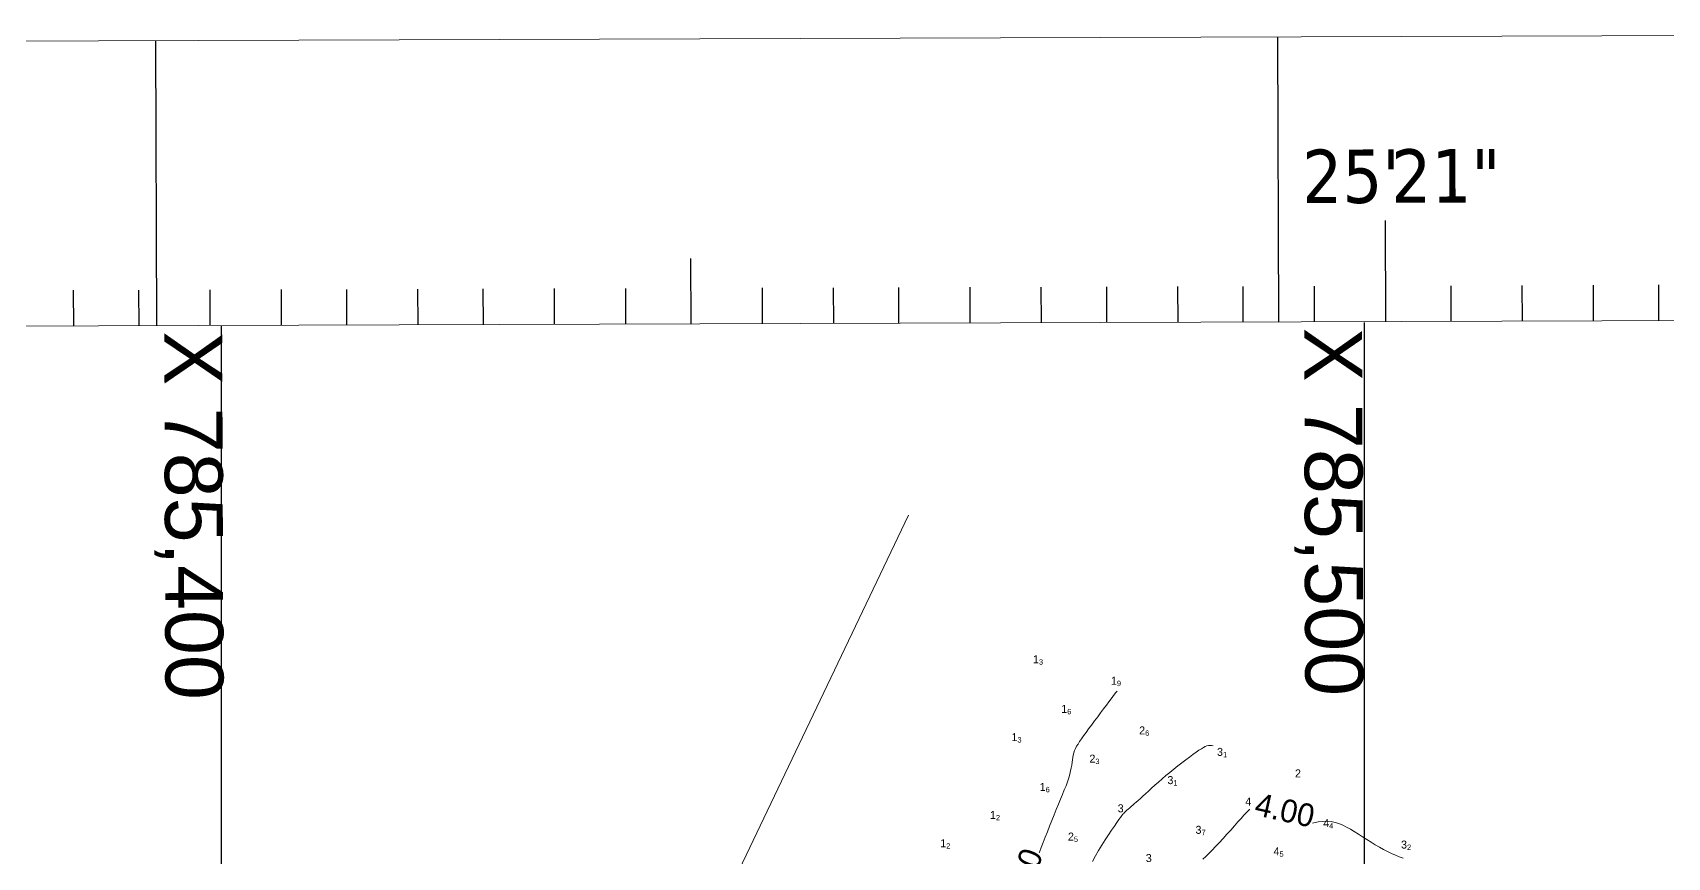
# Model space of a CAD drawing. Header units: millimetres. Extents: x 784883 to 785608, y 628235 to 628806.
# Drawn here: x 785383.5 to 785526.5, y 628734.1 to 628806.3 of the extents above; entities that cross this region are included whole.
import ezdxf
from ezdxf.enums import TextEntityAlignment as Align

# ---------------------------------------------------------------- set-up
doc = ezdxf.new("R2010")
doc.units = ezdxf.units.MM
for name, color, linetype in [('2_00', 92, 'Continuous'), ('3_00', 92, 'Continuous'), ('4_00', 5, 'Continuous'), ('Borders', 7, 'Continuous'), ('Lat_Lon_Grid', 7, 'Continuous'), ('linker_oever_lucht_foto_cottica_2017_dg2', 7, 'Continuous'), ('Projection_Grid', 7, 'Continuous')]:
    doc.layers.add(name, color=color, linetype=linetype)
doc.layers.add('Soundings', color=7, linetype='Continuous', true_color=0x000000)

msp = doc.modelspace()

# ---------------------------------------------------------------- linework, layer by layer
at = {"layer": '2_00', "color": 92, "linetype": 'Continuous', "lineweight": 0, "true_color": 0x00c000, "flags": 128}
msp.add_lwpolyline([(785471.54, 628734.52), (785471.56, 628734.58), (785471.72, 628734.98), (785471.88, 628735.42), (785472.06, 628735.88), (785472.25, 628736.36), (785472.44, 628736.85), (785472.64, 628737.34), (785472.84, 628737.83), (785473.03, 628738.31), (785473.22, 628738.77), (785473.4, 628739.21), (785473.57, 628739.62), (785473.73, 628740.02), (785473.88, 628740.39), (785474.01, 628740.74), (785474.12, 628741.08), (785474.21, 628741.39), (785474.28, 628741.68), (785474.33, 628741.95), (785474.38, 628742.2), (785474.41, 628742.44), (785474.44, 628742.66), (785474.47, 628742.87), (785474.51, 628743.07), (785474.56, 628743.27), (785474.63, 628743.46), (785474.71, 628743.65), (785474.81, 628743.84), (785474.93, 628744.04), (785475.07, 628744.26), (785475.23, 628744.49), (785475.42, 628744.76), (785475.63, 628745.04), (785475.86, 628745.36), (785476.11, 628745.7), (785476.38, 628746.06), (785476.65, 628746.42), (785476.91, 628746.78), (785477.17, 628747.13), (785477.41, 628747.45), (785477.63, 628747.74), (785477.82, 628748), (785477.98, 628748.21), (785478.12, 628748.4), (785478.24, 628748.55), (785478.35, 628748.67)], dxfattribs=at)
at = {"layer": '3_00', "color": 92, "linetype": 'Continuous', "lineweight": 0, "true_color": 0x00c000, "flags": 128}
msp.add_lwpolyline([(785476.19, 628733.77), (785476.45, 628734.24), (785476.73, 628734.72), (785477.01, 628735.19), (785477.31, 628735.65), (785477.59, 628736.09), (785477.86, 628736.49), (785478.11, 628736.85), (785478.33, 628737.16), (785478.51, 628737.42), (785478.65, 628737.62), (785478.77, 628737.77), (785478.86, 628737.89), (785478.93, 628737.97), (785478.98, 628738.03), (785479.02, 628738.08), (785479.05, 628738.11), (785479.09, 628738.14), (785479.12, 628738.17), (785479.15, 628738.2), (785479.19, 628738.24), (785479.23, 628738.28), (785479.29, 628738.32), (785479.35, 628738.37), (785479.42, 628738.44), (785479.51, 628738.51), (785479.61, 628738.6), (785479.73, 628738.7), (785479.87, 628738.82), (785480.02, 628738.95), (785480.2, 628739.1), (785480.39, 628739.28), (785480.6, 628739.47), (785480.84, 628739.69), (785481.1, 628739.92), (785481.37, 628740.17), (785481.66, 628740.43), (785481.97, 628740.71), (785482.29, 628740.99), (785482.62, 628741.27), (785482.96, 628741.56), (785483.31, 628741.84), (785483.66, 628742.12), (785484.01, 628742.4), (785484.35, 628742.65), (785484.68, 628742.9), (785484.98, 628743.12), (785485.26, 628743.32), (785485.51, 628743.49), (785485.72, 628743.63), (785485.9, 628743.74), (785486.06, 628743.82), (785486.2, 628743.88), (785486.34, 628743.91), (785486.47, 628743.92), (785486.61, 628743.9), (785486.74, 628743.87)], dxfattribs=at)
at = {"layer": '4_00', "color": 5, "linetype": 'Continuous', "lineweight": 0, "true_color": 0x1b0fee, "flags": 128}
for points in [[(785485.84, 628733.95), (785486.1, 628734.19), (785486.38, 628734.46), (785486.66, 628734.74), (785486.97, 628735.06), (785487.29, 628735.4), (785487.62, 628735.76), (785487.96, 628736.14), (785488.3, 628736.51), (785488.62, 628736.87), (785488.92, 628737.22), (785489.2, 628737.53), (785489.44, 628737.8), (785489.64, 628738.02), (785489.8, 628738.19), (785489.94, 628738.31), (785489.96, 628738.32)], [(785495.43, 628737.1), (785495.55, 628737.13), (785495.95, 628737.22), (785496.34, 628737.27), (785496.71, 628737.28), (785497.07, 628737.25), (785497.41, 628737.18), (785497.75, 628737.07), (785498.09, 628736.94), (785498.42, 628736.77), (785498.76, 628736.59), (785499.1, 628736.38), (785499.46, 628736.16), (785499.82, 628735.93), (785500.19, 628735.69), (785500.56, 628735.46), (785500.93, 628735.23), (785501.3, 628735.01), (785501.66, 628734.8), (785502.01, 628734.62), (785502.36, 628734.45), (785502.69, 628734.31), (785503.03, 628734.18), (785503.38, 628734.05)]]:
    msp.add_lwpolyline(points, dxfattribs=at)
at = {"layer": 'Borders', "color": 18, "linetype": 'Continuous', "lineweight": 20, "true_color": 0x000000}
for p, q in [((785606.16, 628806.29), (784883.26, 628803.89)), ((785581.31, 628781.28), (784908.27, 628779.05))]:
    msp.add_line(p, q, dxfattribs=at)
at = {"layer": 'Lat_Lon_Grid', "color": 18, "linetype": 'Continuous', "true_color": 0x000000}
for p, q in [((785394.35, 628780.66), (785394.27, 628805.59)), ((785492.51, 628780.99), (785492.42, 628805.91)), ((785501.85, 628781.02), (785501.82, 628789.85)), ((785441.09, 628780.82), (785441.07, 628786.53)), ((785387.08, 628780.64), (785387.07, 628783.75)), ((785392.8, 628780.66), (785392.79, 628783.77)), ((785399.03, 628780.68), (785399.02, 628783.79)), ((785405.26, 628780.7), (785405.25, 628783.81)), ((785410.97, 628780.72), (785410.96, 628783.83)), ((785417.2, 628780.74), (785417.19, 628783.85)), ((785422.92, 628780.76), (785422.91, 628783.87)), ((785429.15, 628780.78), (785429.14, 628783.89)), ((785435.38, 628780.8), (785435.37, 628783.91)), ((785447.33, 628780.84), (785447.32, 628783.95)), ((785453.56, 628780.86), (785453.55, 628783.97)), ((785459.27, 628780.88), (785459.26, 628783.99)), ((785465.5, 628780.9), (785465.49, 628784.01)), ((785471.73, 628780.92), (785471.72, 628784.03)), ((785477.45, 628780.94), (785477.44, 628784.05)), ((785483.68, 628780.96), (785483.67, 628784.07)), ((785489.39, 628780.98), (785489.38, 628784.09)), ((785495.62, 628781), (785495.61, 628784.11)), ((785507.57, 628781.04), (785507.56, 628784.15)), ((785513.8, 628781.06), (785513.79, 628784.17)), ((785520.03, 628781.08), (785520.02, 628784.19)), ((785525.74, 628781.1), (785525.73, 628784.21))]:
    msp.add_line(p, q, dxfattribs=at)
at = {"layer": 'linker_oever_lucht_foto_cottica_2017_dg2', "color": 18, "linetype": 'Continuous', "lineweight": 20, "true_color": 0x000000}
msp.add_line((785460.09, 628764.07), (785436.91, 628715.5), dxfattribs=at)
at = {"layer": 'Projection_Grid', "color": 18, "linetype": 'Continuous', "true_color": 0x000000}
for p, q in [((785400, 628261.43), (785400, 628780.6)), ((785500, 628261.77), (785500, 628780.93))]:
    msp.add_line(p, q, dxfattribs=at)

# ---------------------------------------------------------------- texts
at = {"layer": '2_00', "color": 92, "true_color": 0x00c000}
msp.add_text('2.00', height=2, rotation=68.721, dxfattribs=at).set_placement((785470.03, 628729.53))
at = {"layer": '4_00', "color": 5, "true_color": 0x1b0fee}
msp.add_text('4.00', height=2, rotation=347.379, dxfattribs=at).set_placement((785490.27, 628737.85))
at = {"layer": 'Lat_Lon_Grid', "color": 18, "true_color": 0x000000, "char_height": 4.6739, "width": 243.0437, "attachment_point": 1, "rotation": 0.19}
for s, insert in [("{\\fTahoma|b0|i0|c1|p0;25'}", (785494.53, 628796.05)), ('{\\fTahoma|b0|i0|c1|p0;21"}', (785502.32, 628796.08))]:
    msp.add_mtext(s, dxfattribs=dict(at, insert=insert))
at = {"layer": 'Projection_Grid', "color": 18, "true_color": 0x000000, "char_height": 5.0634, "width": 475.9606, "attachment_point": 1, "rotation": 270.19}
for s, insert in [('{\\fMicrosoft Sans Serif|b0|i0|c1|p0;X\\~785,400}', (785400.07, 628780.16)), ('{\\fMicrosoft Sans Serif|b0|i0|c1|p0;X\\~785,500}', (785499.78, 628780.49))]:
    msp.add_mtext(s, dxfattribs=dict(at, insert=insert))
at = {"layer": 'Soundings', "color": 1, "true_color": 0xff0000}
for p in [(785471.51, 628751.46, 1.29), (785478.33, 628749.58, 1.92), (785473.98, 628747.11, 1.61), (785469.63, 628744.64, 1.28), (785472.1, 628740.29, 1.64), (785467.75, 628737.83, 1.2), (785463.4, 628735.36, 1.2)]:
    msp.add_text('1', height=0.7, dxfattribs=at).set_placement(p, align=Align.MIDDLE_RIGHT)
for s, p in [('3', (785471.51, 628751.46, 1.29)), ('9', (785478.33, 628749.58, 1.92)), ('6', (785473.98, 628747.11, 1.61)), ('3', (785469.63, 628744.64, 1.28)), ('6', (785472.1, 628740.29, 1.64)), ('2', (785467.75, 628737.83, 1.2)), ('2', (785463.4, 628735.36, 1.2))]:
    msp.add_text(s, height=0.472, dxfattribs=at).set_placement(p, align=Align.TOP_LEFT)
at = {"layer": 'Soundings', "color": 92, "true_color": 0x00c000}
for s, p in [('2', (785480.8, 628745.23, 2.58)), ('3', (785487.61, 628743.35, 3.14)), ('2', (785476.45, 628742.76, 2.31)), ('3', (785483.27, 628740.88, 3.08)), ('2', (785494.43, 628741.47, 2)), ('4', (785490.08, 628739, 3.96)), ('3', (785478.92, 628738.41, 2.96)), ('2', (785474.57, 628735.94, 2.53)), ('3', (785485.73, 628736.53, 3.73)), ('3', (785503.71, 628735.24, 3.21)), ('3', (785481.38, 628734.06, 3.6))]:
    msp.add_text(s, height=0.7, dxfattribs=at).set_placement(p, align=Align.MIDDLE_RIGHT)
for s, p in [('6', (785480.8, 628745.23, 2.58)), ('1', (785487.61, 628743.35, 3.14)), ('3', (785476.45, 628742.76, 2.31)), ('1', (785483.27, 628740.88, 3.08)), ('7', (785485.73, 628736.53, 3.73)), ('5', (785474.57, 628735.94, 2.53)), ('2', (785503.71, 628735.24, 3.21))]:
    msp.add_text(s, height=0.472, dxfattribs=at).set_placement(p, align=Align.TOP_LEFT)
at = {"layer": 'Soundings', "color": 5, "true_color": 0x1b0fee}
msp.add_text('4', height=0.7, dxfattribs=at).set_placement((785496.9, 628737.12, 4.35), align=Align.MIDDLE_RIGHT)
msp.add_text('4', height=0.472, dxfattribs=at).set_placement((785496.9, 628737.12, 4.35), align=Align.TOP_LEFT)
at = {"layer": 'Soundings', "color": 214, "true_color": 0x8c1b96}
msp.add_text('4', height=0.7, dxfattribs=at).set_placement((785492.55, 628734.65, 4.5), align=Align.MIDDLE_RIGHT)
msp.add_text('5', height=0.472, dxfattribs=at).set_placement((785492.55, 628734.65, 4.5), align=Align.TOP_LEFT)

doc.saveas('drawing.dxf')
